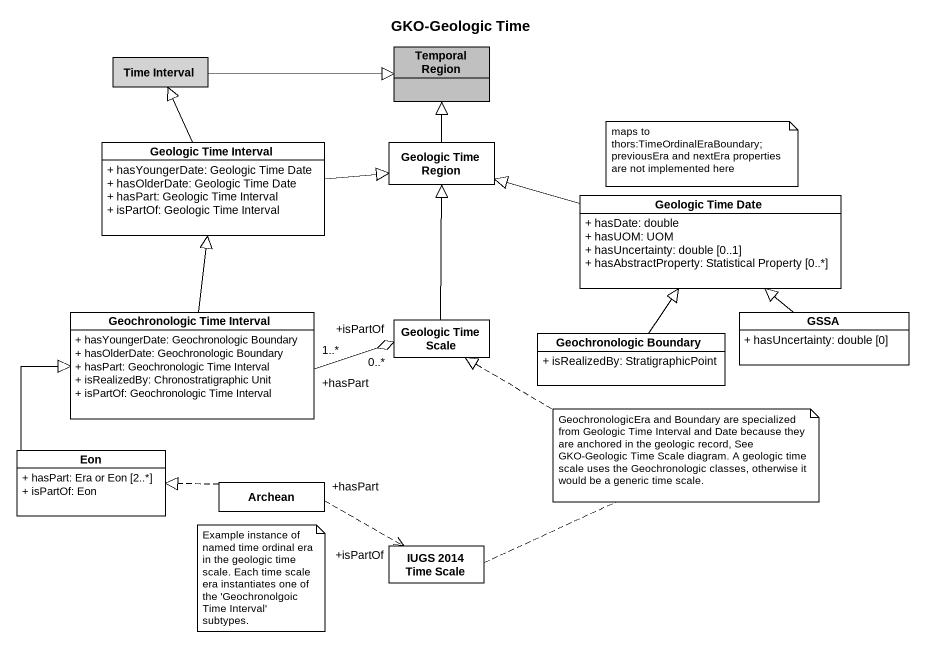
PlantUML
@startuml
title GKO-Geologic Time
hide circle
hide empty members
skinparam classAttributeIconSize 0
class "Time Interval" as Time_Interval #D3D3D3
class "Temporal Region" as Temporal_Region #C0C0C0
class "Geologic Time Interval" as Geologic_Time_Interval {
  + hasYoungerDate: Geologic Time Date
  + hasOlderDate: Geologic Time Date
  + hasPart: Geologic Time Interval
  + isPartOf: Geologic Time Interval
}
class "Geologic Time Region" as Geologic_Time_Region
class "Geologic Time Date" as Geologic_Time_Date {
  + hasDate: double
  + hasUOM: UOM
  + hasUncertainty: double [0..1]
  + hasAbstractProperty: Statistical Property [0..*]
}
class "Geochronologic Time Interval" as Geochronologic_Time_Interval {
  + hasYoungerDate: Geochronologic Boundary
  + hasOlderDate: Geochronologic Boundary
  + hasPart: Geochronologic Time Interval
  + isRealizedBy: Chronostratigraphic Unit
  + isPartOf: Geochronologic Time Interval
}
class "Geologic Time Scale" as Geologic_Time_Scale
class "Geochronologic Boundary" as Geochronologic_Boundary {
  + isRealizedBy: StratigraphicPoint
}
class GSSA {
  + hasUncertainty: double [0]
}
class Eon {
  + hasPart: Era or Eon [2..*]
  + isPartOf: Eon
}
class Archean
class "IUGS 2014 Time Scale" as IUGS_2014_Time_Scale
Time_Interval -right-|> Temporal_Region
Geologic_Time_Interval -up-|> Time_Interval
Geologic_Time_Interval -right-|> Geologic_Time_Region
Geologic_Time_Region -up-|> Temporal_Region
Geologic_Time_Date -left-|> Geologic_Time_Region
Geochronologic_Time_Interval -up-|> Geologic_Time_Interval
Geochronologic_Time_Interval "+hasPart\n1..*" -right-o "+isPartOf\n0..*" Geologic_Time_Scale
Geologic_Time_Scale -up-|> Geologic_Time_Region
Geochronologic_Boundary -up-|> Geologic_Time_Date
GSSA -up-|> Geologic_Time_Date
Eon -up-|> Geochronologic_Time_Interval
Archean .left.|> Eon
Archean "+hasPart" .right.> "+isPartOf" IUGS_2014_Time_Scale
IUGS_2014_Time_Scale .up.|> Geologic_Time_Scale
note as N1
  maps to thors:TimeOrdinalEraBoundary; previousEra and nextEra properties are not implemented here
end note
note as N2
  GeochronologicEra and Boundary are specialized from Geologic Time Interval and Date because they are anchored in the geologic record, See GKO-Geologic Time Scale diagram. A geologic time scale uses the Geochronologic classes, otherwise it would be a generic time scale.
end note
note as N3
  Example instance of named time ordinal era in the geologic time scale. Each time scale era instantiates one of the 'Geochronolgoic Time Interval' subtypes.
end note
@enduml
